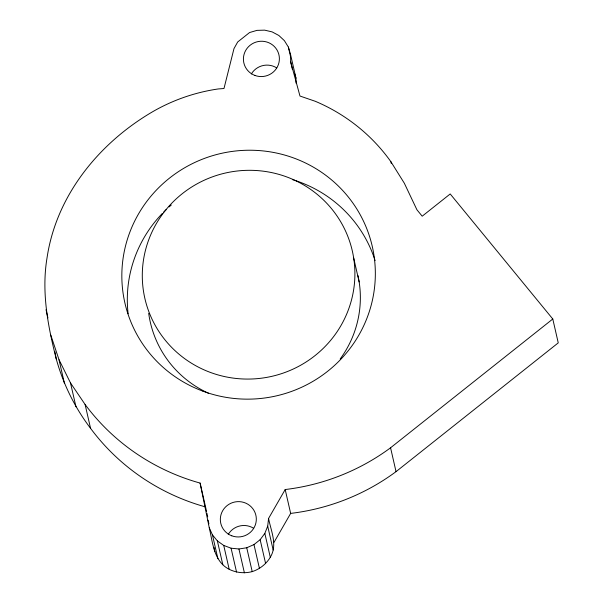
<?xml version="1.0" encoding="UTF-8"?>
<svg xmlns="http://www.w3.org/2000/svg" width="603" height="603" viewBox="0 0 603 603"><rect width="100%" height="100%" fill="white"/><g stroke="black" fill="none" stroke-linecap="round" stroke-linejoin="round"><path stroke-width="0.9" d="M50.795 335.11L59.011 359.705L70.513 382.965L85.098 404.477A217.306 212.942 -12.9 0 0 200.098 483.071L209.264 527.806L212.437 534.884L217.366 540.899L223.728 545.436L231.085 548.202L238.939 548.986L246.74 547.758L253.976 544.584L260.149 539.685L264.83 533.399L267.702 526.148L268.576 518.437L285.189 489.538A217.306 212.942 -12.9 0 0 390.571 447.78L552.785 319.002L450.207 193.955L422.19 216.198L416.922 209.776L404.327 183.214L390.895 161.717A180.199 176.581 -12.9 0 0 315.263 101.281L299.977 96.043L290.661 61.853L290.503 54.308L288.37 47.079L284.39 40.657L278.85 35.471L272.119 31.891L264.657 30.15L256.976 30.369L249.589 32.532L237.688 41.976L233.979 48.617L223.984 88.513L218.248 88.95A180.199 176.581 -12.9 0 0 148.737 114.057C97.015 145.564 56.071 196.887 47.034 257.858C41.366 291.882 47.848 326.004 56.26 358.973C63.179 384.073 74.832 407.598 90.563 428.341A217.306 212.942 -12.9 0 0 205.563 506.935L206.535 511.457M209.264 527.806C212.746 542.602 213.779 561.476 229.193 569.3C236.338 572.842 244.501 573.634 252.212 571.614C259.772 569.164 266.209 564.091 270.295 557.262C277.817 544.954 270.988 531.145 268.576 518.437M274.041 542.293L290.654 513.402A217.306 212.942 -12.9 0 0 396.035 471.644L558.25 342.866L552.785 319.002M294.543 73.347L295.967 78.164L296.073 83.199M390.895 161.717L391.317 163.556M353.69 258.084A106.407 104.274 -12.9 0 1 209.889 372.239A106.407 104.274 -12.9 0 1 182.196 193.751A106.407 104.274 -12.9 0 1 353.69 258.084L359.154 281.94M390.571 447.78L396.035 471.644M290.503 54.308L295.967 78.164M288.37 47.079L290.465 56.252M290.661 61.853L292.342 69.194M285.189 489.538L290.654 513.402M267.702 526.148L273.167 550.011M264.83 533.399L270.295 557.262M260.149 539.685L265.614 563.549M253.976 544.584L259.441 568.441M246.74 547.758L252.212 571.614M238.939 548.986L244.403 572.85M231.085 548.202L236.549 572.059M223.728 545.436L229.193 569.3M217.366 540.899L222.831 564.762M212.437 534.884L217.902 558.747M200.098 483.071L205.352 506.015M208.08 520.148L208.917 523.819M85.098 404.477L90.563 428.341M70.513 382.965L75.978 406.829M59.011 359.705L64.476 383.568M46.016 309.633L47.908 317.894M206.919 513.266L207.703 516.884M54.896 351.692L56.26 358.973M214.073 547.418L214.728 551.67M228.273 534.364A18.007 17.645 -12.9 0 1 253.69 528.318M251.345 73.973A18.007 17.645 -12.9 0 1 276.762 67.928M357.941 275.496A106.407 104.274 -12.9 0 1 340.213 358.943M208.563 393.284A106.407 104.274 -12.9 0 1 148.692 313.311M128.13 313.779A126.871 124.324 -12.9 0 1 162.32 213.47M163.647 212.113A126.871 124.324 -12.9 0 1 166.36 209.46M169.142 206.889A126.871 124.324 -12.9 0 1 171.275 205.028M292.417 179.604A126.871 124.324 -12.9 0 1 375.119 260.647M231.778 535.803A18.007 17.645 -12.9 0 0 256.117 516.485A18.007 17.645 -12.9 0 0 227.09 505.593A18.007 17.645 -12.9 0 0 231.778 535.803M254.85 75.413A18.007 17.645 -12.9 0 0 279.189 56.094A18.007 17.645 -12.9 0 0 250.162 45.21A18.007 17.645 -12.9 0 0 254.85 75.413M202.442 391A126.871 124.324 -12.9 0 0 373.898 254.888A126.871 124.324 -12.9 0 0 169.428 178.179A126.871 124.324 -12.9 0 0 202.442 391"/></g></svg>
